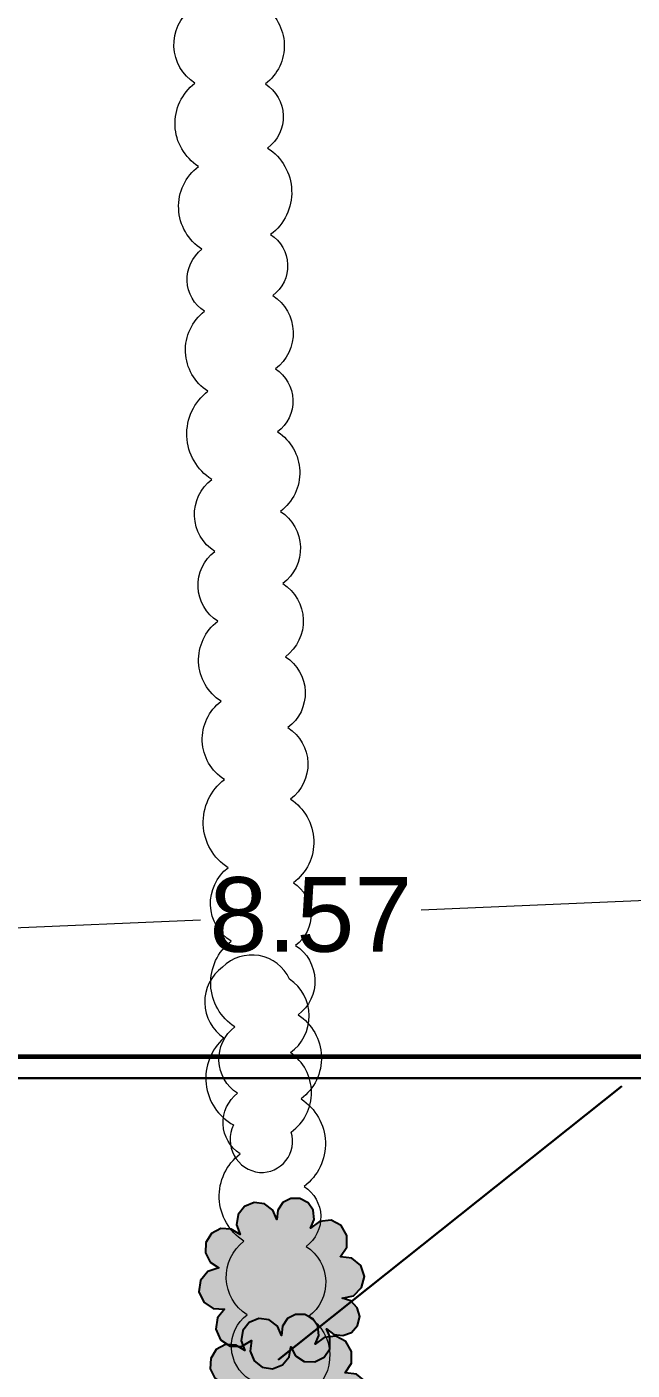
# Model space of a CAD drawing. Header units: metres. Extents: x 180 to 3220, y 13789 to 15035.
# Drawn here: x 748.9 to 752.96, y 14643.13 to 14652.13 of the extents above; entities that cross this region are included whole.
import ezdxf

# ---------------------------------------------------------------- set-up
doc = ezdxf.new("R2010")
doc.units = ezdxf.units.M
doc.header["$MEASUREMENT"] = 0
for name, color, linetype in [('!!!_1. Дендра_выноски_сохранить', 7, 'Continuous'), ('0 Участки плана', 170, 'Continuous'), ('04 Дендроплан (удаление)', 240, 'Continuous'), ('04 План (существующие кустарники)', 7, 'Continuous'), ('50 Дендроплан (привязки)', 7, 'Continuous')]:
    doc.layers.add(name, color=color, linetype=linetype)
doc.styles.get("Standard").update_dxf_attribs({"font": 'arial.ttf'})
doc.dimstyles.get("Standard").update_dxf_attribs({"dimtxt": 0.18, "dimasz": 0.18, "dimexe": 0.18, "dimexo": 0.0625, "dimgap": 0.09, "dimtad": 0, "dimtih": 1, "dimtoh": 1, "dimdec": 4, "dimzin": 0, "dimdsep": 46, "dimtxsty": 'Standard', "dimcen": 0.09, "dimadec": 0, "dimazin": 0, "dimtfac": 1, "dimtdec": 4, "dimtofl": 0, "dimtmove": 0, "dimatfit": 3, "dimfxl": 1, "dimtolj": 1, "dimtzin": 0, "dimarcsym": 0})

# ---------------------------------------------------------------- blocks, each defined once
blk = doc.blocks.new('A$Cb4aaf1f0')
at = {"layer": '04 Дендроплан (удаление)'}
h = blk.add_hatch(color=0, dxfattribs=at)
h.dxf.hatch_style = 1
h.paths.add_polyline_path([(0.3942, 0.1777), (0.394, 0.1778), (0.4364, 0.2425), (0.4364, 0.3197), (0.3971, 0.387), (0.3298, 0.4218), (0.2527, 0.4143), (0.1922, 0.3699), (0.2173, 0.4263), (0.211, 0.4887), (0.1773, 0.5395), (0.1219, 0.568), (0.0597, 0.568), (0.0078, 0.54), (-0.0264, 0.4893), (-0.0326, 0.4263), (-0.0604, 0.49), (-0.1163, 0.5324), (-0.1852, 0.5406), (-0.2504, 0.5147), (-0.2928, 0.4604), (-0.3042, 0.3904), (-0.2788, 0.3257), (-0.3393, 0.363), (-0.4078, 0.3658), (-0.4704, 0.333), (-0.5078, 0.2729), (-0.5118, 0.2041), (-0.4804, 0.14), (-0.4227, 0.1019), (-0.4956, 0.0773), (-0.5446, 0.0179), (-0.5548, -0.0575), (-0.5233, -0.1277), (-0.4596, -0.1702), (-0.3828, -0.173), (-0.4316, -0.2327), (-0.4414, -0.3088), (-0.4097, -0.3793), (-0.3464, -0.4212), (-0.2705, -0.4236), (-0.2027, -0.3846), (-0.2128, -0.4547), (-0.1854, -0.5196), (-0.131, -0.5624), (-0.0614, -0.573), (0.0042, -0.548), (0.0484, -0.4935), (0.0601, -0.4254), (0.0926, -0.4863), (0.1509, -0.5241), (0.2205, -0.528), (0.283, -0.4968), (0.3222, -0.4396), (0.3222, -0.3576), (0.2984, -0.3063), (0.3482, -0.3431), (0.4088, -0.3514), (0.4671, -0.33), (0.508, -0.284), (0.5218, -0.2234), (0.5059, -0.1642), (0.4623, -0.1187), (0.4035, -0.0997), (0.4799, -0.0838), (0.5349, -0.0295), (0.5534, 0.0444), (0.5296, 0.1186), (0.47, 0.1679)])
at = {"layer": '04 Дендроплан (удаление)', "flags": 128}
blk.add_lwpolyline([(0.3942, 0.1777), (0.394, 0.1778), (0.4364, 0.2425), (0.4364, 0.3197), (0.3971, 0.387), (0.3298, 0.4218), (0.2527, 0.4143), (0.1922, 0.3699), (0.2173, 0.4263), (0.211, 0.4887), (0.1773, 0.5395), (0.1219, 0.568), (0.0597, 0.568), (0.0078, 0.54), (-0.0264, 0.4893), (-0.0326, 0.4263), (-0.0604, 0.49), (-0.1163, 0.5324), (-0.1852, 0.5406), (-0.2504, 0.5147), (-0.2928, 0.4604), (-0.3042, 0.3904), (-0.2788, 0.3257), (-0.3393, 0.363), (-0.4078, 0.3658), (-0.4704, 0.333), (-0.5078, 0.2729), (-0.5118, 0.2041), (-0.4804, 0.14), (-0.4227, 0.1019), (-0.4956, 0.0773), (-0.5446, 0.0179), (-0.5548, -0.0575), (-0.5233, -0.1277), (-0.4596, -0.1702), (-0.3828, -0.173), (-0.4316, -0.2327), (-0.4414, -0.3088), (-0.4097, -0.3793), (-0.3464, -0.4212), (-0.2705, -0.4236), (-0.2027, -0.3846), (-0.2128, -0.4547), (-0.1854, -0.5196), (-0.131, -0.5624), (-0.0614, -0.573), (0.0042, -0.548), (0.0484, -0.4935), (0.0601, -0.4254), (0.0926, -0.4863), (0.1509, -0.5241), (0.2205, -0.528), (0.283, -0.4968), (0.3222, -0.4396), (0.3222, -0.3576), (0.2984, -0.3063), (0.3482, -0.3431), (0.4088, -0.3514), (0.4671, -0.33), (0.508, -0.284), (0.5218, -0.2234), (0.5059, -0.1642), (0.4623, -0.1187), (0.4035, -0.0997), (0.4799, -0.0838), (0.5349, -0.0295), (0.5534, 0.0444), (0.5296, 0.1186), (0.47, 0.1679)], close=True, dxfattribs=at)
blk = doc.blocks.new('*D217')
at = {"layer": '50 Дендроплан (привязки)', "color": 0, "lineweight": 0, "ltscale": 4}
for p, q in [((746.8364, 14645.1967), (746.9389, 14645.2599)), ((747.0481, 14644.7398), (748.2036, 14642.8658)), ((749.785, 14640.3012), (748.6294, 14642.1752)), ((750.0981, 14639.9069), (750.2006, 14639.97))]:
    blk.add_line(p, q, dxfattribs=at)
at = {"layer": '50 Дендроплан (привязки)', "color": 0, "lineweight": 5, "ltscale": 4}
for points in [[(747.119, 14644.7835), (746.9771, 14644.6961), (746.7857, 14645.1654)], [(749.8559, 14640.3449), (749.714, 14640.2574), (750.0474, 14639.8756)]]:
    blk.add_solid(points, dxfattribs=at)
at = {"layer": '50 Дендроплан (привязки)', "color": 0, "ltscale": 4, "insert": (748.4165, 14642.5205), "char_height": 0.5, "attachment_point": 5}
blk.add_mtext('\\A1;6.21', dxfattribs=at)
blk = doc.blocks.new('*D218')
at = {"layer": '50 Дендроплан (привязки)', "color": 0, "lineweight": 0, "ltscale": 4}
for p, q in [((755.3458, 14645.5929), (755.3049, 14646.5493)), ((754.813, 14646.3481), (751.5448, 14646.2082)), ((746.7805, 14645.2263), (746.7396, 14646.1828)), ((747.2468, 14646.0243), (750.0654, 14646.1449))]:
    blk.add_line(p, q, dxfattribs=at)
at = {"layer": '50 Дендроплан (привязки)', "color": 0, "lineweight": 5, "ltscale": 4}
for points in [[(754.8094, 14646.4314), (754.8166, 14646.2649), (755.3126, 14646.3695)], [(747.2433, 14646.1076), (747.2504, 14645.941), (746.7473, 14646.0029)]]:
    blk.add_solid(points, dxfattribs=at)
at = {"layer": '50 Дендроплан (привязки)', "color": 0, "ltscale": 4, "insert": (750.8051, 14646.1766), "char_height": 0.5, "attachment_point": 5}
blk.add_mtext('\\A1;8.57', dxfattribs=at)

msp = doc.modelspace()

# ---------------------------------------------------------------- linework, layer by layer
at = {"layer": '!!!_1. Дендра_выноски_сохранить', "lineweight": 30}
msp.add_lwpolyline([(752.8881, 14645.0295), (750.5869, 14643.1961)], dxfattribs=at)
at = {"layer": '0 Участки плана', "color": 252, "lineweight": 30}
msp.add_xline((758.551, 14645.219), (-1, 0), dxfattribs=at)
at = {"layer": '0 Участки плана', "color": 155, "lineweight": 30}
for points in [[(888.7349, 14813.9815), (650.1836, 14813.9815), (651.3422, 14645.083), (889.8935, 14645.083)], [(889.8924, 14645.2349), (651.9194, 14645.2349), (652.865, 14508.7575), (889.8924, 14508.7575)]]:
    msp.add_lwpolyline(points, close=True, dxfattribs=at)
at = {"layer": '04 План (существующие кустарники)', "color": 65, "lineweight": 0, "extrusion": (0, 0, -1)}
for points in [[(-750.3955, 14643.0627, 0.520567), (-750.3772, 14643.4969, 0.520567), (-750.3563, 14643.9909, 0.520567), (-750.3316, 14644.5759, 0.520567), (-750.3145, 14644.9816, 0.520567), (-750.2957, 14645.427, 0.520567), (-750.2715, 14646.0003, 0.520567), (-750.2507, 14646.4931, 0.520567), (-750.2257, 14647.0842, 0.520567), (-750.2036, 14647.6095, 0.520567), (-750.181, 14648.1446, 0.520567), (-750.1612, 14648.6132, 0.520567), (-750.1408, 14649.0954, 0.520567), (-750.1159, 14649.687, 0.520567), (-750.0932, 14650.2227, 0.520567), (-750.0757, 14650.6379, 0.520567), (-750.0523, 14651.1934, 0.520567), (-750.0287, 14651.7515, 0.520567), (-750.0076, 14652.2526, 0.520567)], [(-750.4819, 14652.2689, 0.520567), (-750.5003, 14651.7468, 0.520567), (-750.5154, 14651.3165, 0.520567), (-750.5357, 14650.7369, 0.520567), (-750.5501, 14650.3277, 0.520567), (-750.5673, 14649.8366, 0.520567), (-750.5822, 14649.4145, 0.520567), (-750.6009, 14648.881, 0.520567), (-750.6179, 14648.3977, 0.520567), (-750.6351, 14647.9075, 0.520567), (-750.6518, 14647.4323, 0.520567), (-750.6686, 14646.9531, 0.520567), (-750.6883, 14646.3917, 0.520567), (-750.703, 14645.9718, 0.520567), (-750.7193, 14645.507, 0.520567), (-750.7391, 14644.9438, 0.520567), (-750.7597, 14644.3571, 0.520567), (-750.7738, 14643.9549, 0.520567), (-750.7903, 14643.4848, 0.520567), (-750.8082, 14642.9752, 0.520567)]]:
    msp.add_lwpolyline(points, format="xyb", dxfattribs=at)
at = {"layer": '04 План (существующие кустарники)', "color": 65, "lineweight": 0}
msp.add_lwpolyline([(750.6741, 14644.7219, 0.520567), (750.6679, 14645.2538, 0.520567), (750.6622, 14645.747, 0.520567), (750.2129, 14645.8274, 0.520567), (750.2229, 14645.3522, 0.520567), (750.2868, 14644.7691, 0.520567), (750.4613, 14644.4509, 0.520567), (750.6741, 14644.7219, 0.520567)], format="xyb", dxfattribs=at)

# ---------------------------------------------------------------- block references
at = {"layer": '04 Дендроплан (удаление)', "color": 0}
for p in [(750.6103, 14643.7088), (750.6418, 14642.9313)]:
    msp.add_blockref('A$Cb4aaf1f0', p, dxfattribs=at)

# ---------------------------------------------------------------- dimensions: what is measured, and where the dimension line sits
at = {"layer": '50 Дендроплан (привязки)', "ltscale": 4}
dim = msp.add_linear_dim(base=(755.3126, 14646.3695), p1=(746.7832, 14645.1639), p2=(755.3485, 14645.5305), angle=2.45073, dimstyle='Standard', override={"dimtxt": 0.5, "dimasz": 0.5, "dimdec": 2, "dimlwd": 0, "dimlwe": 0}, dxfattribs=at)
dim.commit()
dim.dimension.update_dxf_attribs({"geometry": '*D218', "text_midpoint": (750.8051, 14646.1766), "dimtype": 161})
dim = msp.add_aligned_dim(p1=(746.7832, 14645.1639), p2=(750.0449, 14639.8741), distance=0.0029, dimstyle='Standard', override={"dimtxt": 0.5, "dimasz": 0.5, "dimdec": 2, "dimlwd": 0, "dimlwe": 0}, dxfattribs=at)
dim.commit()
dim.dimension.update_dxf_attribs({"geometry": '*D217', "text_midpoint": (748.4165, 14642.5205)})

doc.saveas('drawing.dxf')
